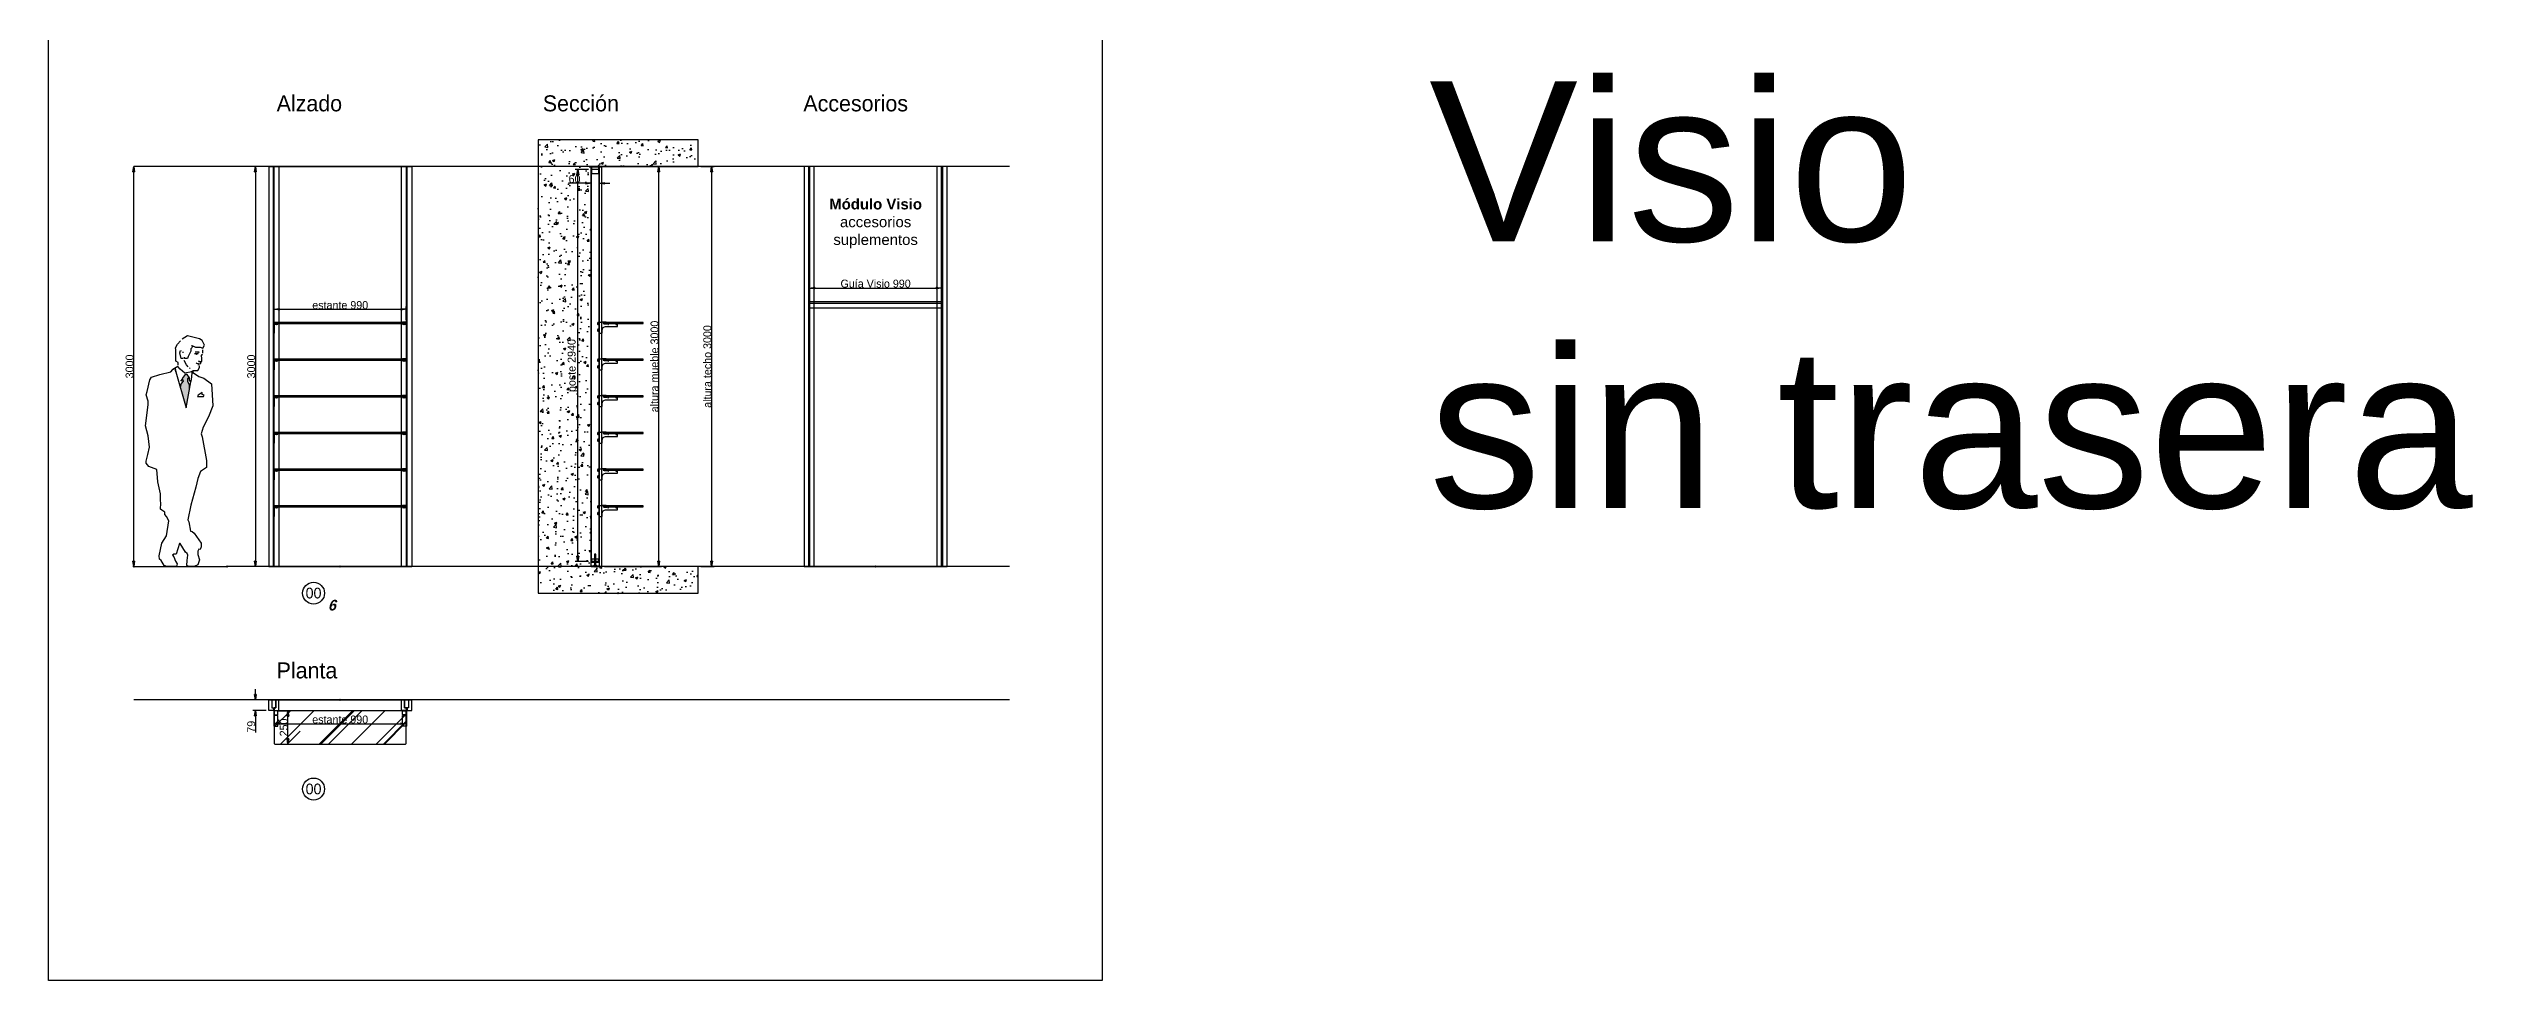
# Paper-space layout 'Jordi B.' of a CAD drawing. Header units: millimetres. Extents: x 23627 to 226976, y -18096 to 223844.
# Drawn here: x 131998 to 150176, y 181239 to 188229 of the extents above; entities that cross this region are included whole.
import ezdxf

# ---------------------------------------------------------------- set-up
doc = ezdxf.new("R2010")
doc.units = ezdxf.units.MM
doc.header["$PDMODE"] = 35
doc.header["$PDSIZE"] = 5
doc.layers.add('1001 concep color Blau Fosc', color=7, linetype='Continuous', true_color=0x003e84)
for name, color, linetype in [('Cotas bloques dinámicos PM espacio', 140, 'Continuous'), ('Linea Capa Color 0000 JB', 7, 'Continuous'), ('Linea Capa Color 0008 Gris JB', 8, 'Continuous'), ('Linea Capa Color 0012 Vermell JB', 12, 'Continuous'), ('Linea Capa Color 0140 Blau Vidre JB', 140, 'Continuous'), ('Linea Capa Color 0202 Lila Parets JB', 202, 'Continuous'), ('Linea Capa Color 0252 Gris Parets JB', 252, 'Continuous'), ('Linea Capa Color 0253 Gris Clar JB', 253, 'Continuous'), ('Linea Capa Color 0255 Blanc JB', 255, 'Continuous')]:
    doc.layers.add(name, color=color, linetype=linetype)
doc.styles.add('Helvetica Bold', font='HelveticaNeueLTCom-Md.ttf')
doc.styles.add('Helvetica Light', font='HelveticaNeueLTCom-Th.ttf')
doc.styles.add('Jordi Ava', font='Avant Garde MEdium BT.ttf')
doc.styles.add('Jordi One Stroke', font='One Stronke Script LET Plain.ttf')
doc.styles.add('Stylus BT JB', font='stylu.ttf', dxfattribs={"oblique": 15})
doc.dimstyles.new('Jordi Ava 2015', dxfattribs={"dimtxt": 60, "dimasz": 40, "dimexe": 20, "dimexo": 20, "dimgap": 0.09, "dimtad": 1, "dimdec": 0, "dimzin": 0, "dimdsep": 46, "dimtxsty": 'Jordi Ava', "dimblk": 'CLOSED', "dimcen": 1.5, "dimclrd": 7, "dimclre": 7, "dimclrt": 256, "dimadec": 0, "dimazin": 0, "dimtfac": 0.05, "dimtdec": 0, "dimtofl": 0, "dimtmove": 0, "dimatfit": 3, "dimldrblk": 'CLOSED', "dimfxl": 90, "dimtolj": 1, "dimtzin": 0, "dimlwd": -1, "dimlwe": -1, "dimarcsym": 0})
doc.dimstyles.new('Jordi Ava Parets 2015', dxfattribs={"dimtxt": 60, "dimasz": 40, "dimexe": 20, "dimexo": 20, "dimgap": 0.09, "dimtad": 1, "dimdec": 0, "dimzin": 0, "dimdsep": 46, "dimtxsty": 'Jordi Ava', "dimblk": 'CLOSED', "dimcen": 1.5, "dimclrd": 7, "dimclre": 7, "dimclrt": 256, "dimadec": 0, "dimazin": 0, "dimtfac": 0.05, "dimtdec": 0, "dimtofl": 0, "dimtmove": 0, "dimatfit": 3, "dimldrblk": 'CLOSED', "dimfxl": 90, "dimtolj": 1, "dimtzin": 0, "dimlwd": -1, "dimlwe": -1, "dimarcsym": 0})

# ---------------------------------------------------------------- blocks, each defined once
blk = doc.blocks.new('_Closed')
at = {"color": 0, "linetype": 'ByBlock', "lineweight": -2}
for p, q in [((-1, 0.17), (0, 0)), ((-1, 0.17), (-1, -0.17)), ((0, 0), (-1, -0.17)), ((0, 0), (-1, 0))]:
    blk.add_line(p, q, dxfattribs=at)
blk = doc.blocks.new('*D2960')
at = {"layer": 'Cotas bloques dinámicos PM espacio', "color": 7, "ltscale": 10, "transparency": 16777216}
for p, q in [((-20, 3000), (-120, 3000)), ((-100, 2960), (-100, 40)), ((-20, 0), (-120, 0))]:
    blk.add_line(p, q, dxfattribs=at)
at = {"layer": 'Defpoints', "color": 0, "ltscale": 10, "transparency": 16777216}
for p in [(0, 3000), (0, 0), (-100, 0)]:
    blk.add_point(p, dxfattribs=at)
at = {"layer": 'Cotas bloques dinámicos PM espacio', "color": 7, "ltscale": 10, "transparency": 16777216, "xscale": 40, "yscale": 40, "zscale": 40}
for p, rotation in [((-100, 3000), 90), ((-100, 0), 270)]:
    blk.add_blockref('_Closed', p, dxfattribs=dict(at, rotation=rotation))
at = {"layer": 'Cotas bloques dinámicos PM espacio', "ltscale": 10, "transparency": 16777216, "insert": (-131, 1500), "char_height": 60, "attachment_point": 5, "rotation": 90, "style": 'Jordi Ava'}
blk.add_mtext('\\A1;3000', dxfattribs=at)
blk = doc.blocks.new('*D2961')
at = {"layer": 'Cotas bloques dinámicos PM espacio', "color": 7, "ltscale": 10, "transparency": 16777216}
for p, q in [((41, 1849), (41, 1949)), ((81, 1929), (991, 1929)), ((1031, 1849), (1031, 1949))]:
    blk.add_line(p, q, dxfattribs=at)
at = {"layer": 'Defpoints', "color": 0, "ltscale": 10, "transparency": 16777216}
for p in [(41, 1829), (1031, 1929), (1031, 1829)]:
    blk.add_point(p, dxfattribs=at)
at = {"layer": 'Cotas bloques dinámicos PM espacio', "color": 7, "ltscale": 10, "transparency": 16777216, "xscale": 40, "yscale": 40, "zscale": 40, "rotation": 180}
blk.add_blockref('_Closed', (41, 1929), dxfattribs=at)
at = {"layer": 'Cotas bloques dinámicos PM espacio', "color": 7, "ltscale": 10, "transparency": 16777216, "xscale": 40, "yscale": 40, "zscale": 40}
blk.add_blockref('_Closed', (1031, 1929), dxfattribs=at)
at = {"layer": 'Cotas bloques dinámicos PM espacio', "ltscale": 10, "transparency": 16777216, "insert": (536, 1960), "char_height": 60, "attachment_point": 5, "style": 'Jordi Ava'}
blk.add_mtext('\\A1;{\\C140;estante 990}', dxfattribs=at)
blk = doc.blocks.new('*D3016')
at = {"layer": 'Cotas bloques dinámicos PM espacio', "color": 7, "ltscale": 10, "transparency": 16777216}
for p, q in [((-20, 2977), (-120, 2977)), ((-100, 77), (-100, 2937)), ((-20, 37), (-120, 37))]:
    blk.add_line(p, q, dxfattribs=at)
at = {"layer": 'Defpoints', "color": 0, "ltscale": 10, "transparency": 16777216}
for p in [(-100, 2977), (0, 2977), (0, 37)]:
    blk.add_point(p, dxfattribs=at)
at = {"layer": 'Cotas bloques dinámicos PM espacio', "color": 7, "ltscale": 10, "transparency": 16777216, "xscale": 40, "yscale": 40, "zscale": 40}
for p, rotation in [((-100, 2977), 90), ((-100, 37), 270)]:
    blk.add_blockref('_Closed', p, dxfattribs=dict(at, rotation=rotation))
at = {"layer": 'Cotas bloques dinámicos PM espacio', "ltscale": 10, "transparency": 16777216, "insert": (-138, 1507), "char_height": 60, "attachment_point": 5, "rotation": 90, "style": 'Jordi Ava'}
blk.add_mtext('\\A1;poste 2940', dxfattribs=at)
blk = doc.blocks.new('*D3017')
at = {"layer": 'Cotas bloques dinámicos PM espacio', "color": 7, "ltscale": 10, "transparency": 16777216}
for p, q in [((0, 2957), (0, 2854)), ((60, 2957), (60, 2854)), ((-40, 2874), (-170, 2874)), ((100, 2874), (140, 2874))]:
    blk.add_line(p, q, dxfattribs=at)
at = {"layer": 'Defpoints', "color": 0, "ltscale": 10, "transparency": 16777216}
for p in [(0, 2977), (60, 2977), (0, 2874)]:
    blk.add_point(p, dxfattribs=at)
at = {"layer": 'Cotas bloques dinámicos PM espacio', "color": 7, "ltscale": 10, "transparency": 16777216, "xscale": 40, "yscale": 40, "zscale": 40}
blk.add_blockref('_Closed', (0, 2874), dxfattribs=at)
at = {"layer": 'Cotas bloques dinámicos PM espacio', "color": 7, "ltscale": 10, "transparency": 16777216, "xscale": 40, "yscale": 40, "zscale": 40, "rotation": 180}
blk.add_blockref('_Closed', (60, 2874), dxfattribs=at)
at = {"layer": 'Cotas bloques dinámicos PM espacio', "ltscale": 10, "transparency": 16777216, "insert": (-125, 2906), "char_height": 60, "attachment_point": 5, "style": 'Jordi Ava'}
blk.add_mtext('\\A1;60', dxfattribs=at)
blk = doc.blocks.new('*D3018')
at = {"layer": 'Cotas bloques dinámicos PM espacio', "color": 7, "ltscale": 10, "transparency": 16777216}
for p, q in [((99, 3000), (526, 3000)), ((506, 40), (506, 2960)), ((99, 0), (526, 0))]:
    blk.add_line(p, q, dxfattribs=at)
at = {"layer": 'Defpoints', "color": 0, "ltscale": 10, "transparency": 16777216}
for p in [(79, 3000), (506, 3000), (79, 0)]:
    blk.add_point(p, dxfattribs=at)
at = {"layer": 'Cotas bloques dinámicos PM espacio', "color": 7, "ltscale": 10, "transparency": 16777216, "xscale": 40, "yscale": 40, "zscale": 40}
for p, rotation in [((506, 3000), 90), ((506, 0), 270)]:
    blk.add_blockref('_Closed', p, dxfattribs=dict(at, rotation=rotation))
at = {"layer": 'Cotas bloques dinámicos PM espacio', "ltscale": 10, "transparency": 16777216, "insert": (475, 1500), "char_height": 60, "attachment_point": 5, "rotation": 90, "style": 'Jordi Ava'}
blk.add_mtext('\\A1;altura mueble 3000', dxfattribs=at)
blk = doc.blocks.new('PM202307281056')
at = {"layer": 'Linea Capa Color 0140 Blau Vidre JB', "ltscale": 10}
blk.add_lwpolyline([(5, 3), (-5, 3), (-5, 0), (-2, 0), (-2, -3, 1.39975), (2, -3), (2, 0), (5, 0)], format="xyb", close=True, dxfattribs=at)
blk.add_arc((0, 6), 5.5, 207.0463, 332.9537, dxfattribs=at)
blk = doc.blocks.new('PM202308021642')
at = {"layer": 'Linea Capa Color 0000 JB', "ltscale": 50}
blk.add_lwpolyline([(137, -4), (137, -2), (57, -2), (57, -4), (39, -4, -0.414214), (37, -2), (37, 7), (37, 8), (52, 8), (52, 10), (22, 10), (22, 8), (22, 7), (-10, 7, 0.414214), (-12, 5), (-12, -5, 0.414214), (-10, -7), (-4, -7, 0.408724), (-2, -5), (-1, 0), (0, 0), (0, -41, -0.414214), (-2, -43), (-10, -43, 0.414214), (-12, -45), (-12, -55, 0.414214), (-10, -57), (-4, -57, 0.408724), (-2, -55), (-1, -50), (0, -50), (0, -71, 0.414214), (2, -73), (20, -73, 0.414214), (22, -71), (22, -52, -0.414214), (52, -22), (135, -22, 0.414214), (137, -20)], format="xyb", close=True, dxfattribs=at)
at = {"layer": 'Linea Capa Color 0140 Blau Vidre JB', "ltscale": 10}
blk.add_lwpolyline([(30, 0), (328, 0), (329, 1), (329, 7), (328, 8), (30, 8), (29, 7), (29, 1)], close=True, dxfattribs=at)
at = {"layer": 'Linea Capa Color 0000 JB', "ltscale": 50}
for p in [(67, -2), (127, -2)]:
    blk.add_blockref('PM202307281056', p, dxfattribs=at)
blk = doc.blocks.new('*D3019')
at = {"layer": 'Cotas bloques dinámicos PM espacio', "color": 7, "ltscale": 10, "transparency": 16777216}
for p, q in [((823, 3000), (923, 3000)), ((903, 2960), (903, 40)), ((823, 0), (923, 0))]:
    blk.add_line(p, q, dxfattribs=at)
at = {"layer": 'Defpoints', "color": 0, "ltscale": 10, "transparency": 16777216}
for p in [(803, 3000), (803, 0), (903, 0)]:
    blk.add_point(p, dxfattribs=at)
at = {"layer": 'Cotas bloques dinámicos PM espacio', "color": 7, "ltscale": 10, "transparency": 16777216, "xscale": 40, "yscale": 40, "zscale": 40}
for p, rotation in [((903, 3000), 90), ((903, 0), 270)]:
    blk.add_blockref('_Closed', p, dxfattribs=dict(at, rotation=rotation))
at = {"layer": 'Cotas bloques dinámicos PM espacio', "ltscale": 10, "transparency": 16777216, "insert": (871, 1500), "char_height": 60, "attachment_point": 5, "rotation": 90, "style": 'Jordi Ava'}
blk.add_mtext('\\A1;altura techo 3000', dxfattribs=at)
blk = doc.blocks.new('PM202308091148')
at = {"layer": 'Linea Capa Color 0202 Lila Parets JB', "ltscale": 50}
blk.add_line((0, 0), (1072, 0), dxfattribs=at)
at = {"layer": 'Linea Capa Color 0253 Gris Clar JB', "ltscale": 50}
for points in [[(0, 0), (35, 0), (35, 3000), (0, 3000)], [(41, 0), (76, 0), (76, 3000), (41, 3000)], [(996, 0), (1031, 0), (1031, 3000), (996, 3000)], [(1037, 0), (1072, 0), (1072, 3000), (1037, 3000)]]:
    blk.add_lwpolyline(points, close=True, dxfattribs=at)
at = {"layer": '1001 concep color Blau Fosc', "insert": (536, 2572.5), "char_height": 80, "width": 990, "attachment_point": 5, "style": 'Helvetica Light'}
blk.add_mtext('{\\fHelveticaNeueLT Com 35 Th|b1|i0|c0|p34;Módulo Visio}\\Paccesorios suplementos', dxfattribs=at)
blk = doc.blocks.new('*D314')
at = {"layer": 'Cotas bloques dinámicos PM espacio', "color": 7, "ltscale": 50, "transparency": 16777216}
for p, q in [((0, 70), (0, 170)), ((40, 150), (950, 150)), ((990, 70), (990, 170))]:
    blk.add_line(p, q, dxfattribs=at)
at = {"layer": 'Defpoints', "color": 0, "ltscale": 50, "transparency": 16777216}
for p in [(0, 50), (990, 150), (990, 50)]:
    blk.add_point(p, dxfattribs=at)
at = {"layer": 'Cotas bloques dinámicos PM espacio', "color": 7, "ltscale": 50, "transparency": 16777216, "xscale": 40, "yscale": 40, "zscale": 40, "rotation": 180}
blk.add_blockref('_Closed', (0, 150), dxfattribs=at)
at = {"layer": 'Cotas bloques dinámicos PM espacio', "color": 7, "ltscale": 50, "transparency": 16777216, "xscale": 40, "yscale": 40, "zscale": 40}
blk.add_blockref('_Closed', (990, 150), dxfattribs=at)
at = {"layer": 'Cotas bloques dinámicos PM espacio', "ltscale": 50, "transparency": 16777216, "insert": (495, 183), "char_height": 60, "attachment_point": 5, "style": 'Jordi Ava'}
blk.add_mtext('\\A1;Guía Visio 990', dxfattribs=at)
blk = doc.blocks.new('*D1669')
at = {"layer": 'Defpoints', "color": 0, "ltscale": 10, "transparency": 16777216}
for p in [(82880, 104666), (82880, 104666), (82880, 101666)]:
    blk.add_point(p, dxfattribs=at)
at = {"layer": 'Linea Capa Color 0202 Lila Parets JB', "color": 7, "ltscale": 10, "transparency": 16777216}
blk.add_line((82880, 101706), (82880, 104626), dxfattribs=at)
at = {"layer": 'Linea Capa Color 0202 Lila Parets JB', "color": 7, "ltscale": 10, "transparency": 16777216, "xscale": 40, "yscale": 40, "zscale": 40}
for p, rotation in [((82880, 104666), 90), ((82880, 101666), 270)]:
    blk.add_blockref('_Closed', p, dxfattribs=dict(at, rotation=rotation))
at = {"layer": 'Linea Capa Color 0202 Lila Parets JB', "ltscale": 10, "transparency": 16777216, "insert": (82849, 103166), "char_height": 60, "attachment_point": 5, "rotation": 90, "style": 'Jordi Ava'}
blk.add_mtext('\\A1;3000', dxfattribs=at)
blk = doc.blocks.new('PM202307281029')
at = {"layer": 'Linea Capa Color 0008 Gris JB'}
h = blk.add_hatch(color=256, dxfattribs=at)
h.set_gradient(color1=(0, 127, 255), one_color=1, tint=1, name='INVCYLINDER')
h.paths.add_polyline_path([(349, 1345), (356, 1372), (371, 1391), (363, 1410), (386, 1439), (401, 1439), (414, 1421), (404, 1407), (404, 1391), (413, 1367), (418, 1361), (418, 1333), (394, 1190)])
at = {"layer": 'Linea Capa Color 0008 Gris JB', "linetype": 'Continuous'}
for p, q in [((310, 1485), (311, 1488)), ((316, 1459), (310, 1485)), ((356, 1372), (349, 1345)), ((371, 1391), (356, 1372)), ((386, 1439), (363, 1410)), ((363, 1410), (371, 1391)), ((401, 1439), (386, 1439)), ((418, 1415), (401, 1439)), ((418, 1398), (418, 1415)), ((427, 1385), (418, 1398))]:
    blk.add_line(p, q, dxfattribs=at)
for points in [[(333, 1510), (333, 1529), (317, 1540), (317, 1581), (317, 1627), (313, 1640), (329, 1667), (351, 1692)], [(446, 1653), (438, 1651), (436, 1657), (463, 1645), (497, 1645), (517, 1637), (531, 1659), (514, 1694), (493, 1708), (403, 1729), (363, 1705)], [(441, 1649), (436, 1641), (428, 1632), (428, 1616), (409, 1575), (403, 1560), (382, 1560), (382, 1570)], [(435, 1461), (384, 1451), (349, 1481), (330, 1499), (294, 1478)], [(370, 1559), (357, 1559), (346, 1603), (352, 1619), (357, 1618)], [(370, 1603), (370, 1610)], [(408, 1497), (395, 1512), (378, 1546)], [(424, 1486), (417, 1489)], [(439, 1451), (439, 1453), (436, 1464), (442, 1464)], [(439, 1456), (444, 1470), (481, 1470), (492, 1493), (494, 1506)], [(446, 1470), (444, 1456), (441, 1458)], [(455, 1597), (484, 1597), (485, 1607)], [(493, 1605), (488, 1607), (460, 1608)], [(479, 1596), (471, 1589), (462, 1597)], [(503, 1535), (499, 1518), (473, 1523), (467, 1527)], [(490, 1510), (481, 1512)], [(486, 1546), (487, 1538), (511, 1538), (511, 1561), (509, 1582)], [(512, 1591), (511, 1583), (506, 1588), (516, 1591)], [(519, 1600), (519, 1624)], [(365, 1407), (351, 1390)], [(414, 1421), (404, 1407), (404, 1391), (413, 1367), (420, 1358), (422, 1358)], [(418, 1333), (418, 1361)], [(427, 1385), (433, 1402)]]:
    blk.add_lwpolyline(points, dxfattribs=at)
at = {"layer": 'Linea Capa Color 0008 Gris JB'}
for points in [[(93, 775), (94, 789), (105, 840), (118, 894), (108, 981), (88, 1054), (108, 1212), (108, 1239), (94, 1287), (102, 1312), (120, 1401), (134, 1421), (196, 1440), (278, 1461), (294, 1478), (311, 1488), (310, 1485), (316, 1459), (394, 1190), (427, 1385), (433, 1402), (439, 1451), (449, 1453), (489, 1426), (525, 1413), (584, 1371), (592, 1204), (560, 1123), (520, 1044), (506, 995), (514, 973), (545, 794), (545, 742), (500, 713), (481, 661), (465, 596), (428, 460), (405, 351), (413, 335), (425, 265), (439, 262), (452, 251), (505, 175), (505, 148), (497, 127), (489, 129), (480, 116), (480, 89), (492, 50), (481, 12), (454, 0), (428, 0), (408, 0), (399, 7), (400, 45), (405, 86), (401, 97), (389, 107), (349, 173), (343, 172), (319, 93), (300, 93), (291, 84), (302, 73), (313, 40), (325, 20), (321, 0), (294, 0), (249, 0), (229, 7), (205, 45), (194, 54), (191, 80), (211, 176), (245, 229), (264, 343), (245, 376), (233, 390), (233, 408), (211, 422), (202, 431), (203, 476), (201, 495), (201, 544), (180, 634), (173, 728), (113, 751)], [(479, 1276), (495, 1276), (523, 1276), (528, 1285), (513, 1290), (513, 1306), (482, 1285)]]:
    blk.add_lwpolyline(points, close=True, dxfattribs=at)
at = {"layer": 'Linea Capa Color 0202 Lila Parets JB', "ltscale": 10}
blk.add_line((0, 0), (700, 0), dxfattribs=at)
for p in [(0, 0), (700, 0)]:
    blk.add_point(p, dxfattribs=at)
blk = doc.blocks.new('*D3751')
at = {"layer": 'Cotas bloques dinámicos PM espacio', "color": 7, "ltscale": 10, "transparency": 16777216}
for p, q in [((18, -39), (18, -139)), ((58, -119), (968, -119)), ((1008, -39), (1008, -139))]:
    blk.add_line(p, q, dxfattribs=at)
at = {"layer": 'Defpoints', "color": 0, "ltscale": 10, "transparency": 16777216}
for p in [(18, -19), (1008, -19), (1008, -119)]:
    blk.add_point(p, dxfattribs=at)
at = {"layer": 'Cotas bloques dinámicos PM espacio', "color": 7, "ltscale": 10, "transparency": 16777216, "xscale": 40, "yscale": 40, "zscale": 40, "rotation": 180}
blk.add_blockref('_Closed', (18, -119), dxfattribs=at)
at = {"layer": 'Cotas bloques dinámicos PM espacio', "color": 7, "ltscale": 10, "transparency": 16777216, "xscale": 40, "yscale": 40, "zscale": 40}
blk.add_blockref('_Closed', (1008, -119), dxfattribs=at)
at = {"layer": 'Cotas bloques dinámicos PM espacio', "ltscale": 10, "transparency": 16777216, "insert": (513, -88), "char_height": 60, "attachment_point": 5, "style": 'Jordi Ava'}
blk.add_mtext('\\A1;{\\C140;estante 990}', dxfattribs=at)
blk = doc.blocks.new('*D3753')
at = {"layer": 'Cotas bloques dinámicos PM espacio', "color": 7, "ltscale": 10, "transparency": 16777216}
for p, q in [((43, -22), (141, -22)), ((121, -232), (121, -62)), ((43, -272), (141, -272))]:
    blk.add_line(p, q, dxfattribs=at)
at = {"layer": 'Defpoints', "color": 0, "ltscale": 10, "transparency": 16777216}
for p in [(23, -22), (121, -22), (23, -272)]:
    blk.add_point(p, dxfattribs=at)
at = {"layer": 'Cotas bloques dinámicos PM espacio', "color": 7, "ltscale": 10, "transparency": 16777216, "xscale": 40, "yscale": 40, "zscale": 40}
for p, rotation in [((121, -22), 90), ((121, -272), 270)]:
    blk.add_blockref('_Closed', p, dxfattribs=dict(at, rotation=rotation))
at = {"layer": 'Cotas bloques dinámicos PM espacio', "ltscale": 10, "transparency": 16777216, "insert": (90, -147), "char_height": 60, "attachment_point": 5, "rotation": 90, "style": 'Jordi Ava'}
blk.add_mtext('\\A1;{\\C140;250}', dxfattribs=at)
blk = doc.blocks.new('*D3752')
at = {"layer": 'Cotas bloques dinámicos PM espacio', "color": 7, "ltscale": 10, "transparency": 16777216}
for p, q in [((-43, 60), (-143, 60)), ((-123, 100), (-123, 140)), ((-43, -19), (-143, -19)), ((-123, -59), (-123, -184))]:
    blk.add_line(p, q, dxfattribs=at)
at = {"layer": 'Defpoints', "color": 0, "ltscale": 10, "transparency": 16777216}
for p in [(-23, 60), (-123, -19), (-23, -19)]:
    blk.add_point(p, dxfattribs=at)
at = {"layer": 'Cotas bloques dinámicos PM espacio', "color": 7, "ltscale": 10, "transparency": 16777216, "xscale": 40, "yscale": 40, "zscale": 40}
for p, rotation in [((-123, 60), 270), ((-123, -19), 90)]:
    blk.add_blockref('_Closed', p, dxfattribs=dict(at, rotation=rotation))
at = {"layer": 'Cotas bloques dinámicos PM espacio', "ltscale": 10, "transparency": 16777216, "insert": (-154, -142), "char_height": 60, "attachment_point": 5, "rotation": 90, "style": 'Jordi Ava'}
blk.add_mtext('\\A1;79', dxfattribs=at)
blk = doc.blocks.new('*U2959')
at = {"layer": 'Linea Capa Color 0140 Blau Vidre JB', "ltscale": 10}
h = blk.add_hatch(color=256, dxfattribs=at)
h.dxf.hatch_style = 1
h.set_gradient(color1=(0, 191, 255), one_color=1, tint=1, name='SPHERICAL')
h.paths.add_polyline_path([(42, 1822), (1030, 1822), (1031, 1823), (1031, 1829), (1030, 1830), (42, 1830), (41, 1829), (41, 1823)])
h = blk.add_hatch(color=256, dxfattribs=at)
h.dxf.hatch_style = 1
h.set_gradient(color1=(0, 191, 255), one_color=1, tint=1, name='SPHERICAL')
h.paths.add_polyline_path([(42, 1547), (1030, 1547), (1031, 1548), (1031, 1554), (1030, 1555), (42, 1555), (41, 1554), (41, 1548)])
h = blk.add_hatch(color=256, dxfattribs=at)
h.dxf.hatch_style = 1
h.set_gradient(color1=(0, 191, 255), one_color=1, tint=1, name='SPHERICAL')
h.paths.add_polyline_path([(42, 1272), (1030, 1272), (1031, 1273), (1031, 1279), (1030, 1280), (42, 1280), (41, 1279), (41, 1273)])
h = blk.add_hatch(color=256, dxfattribs=at)
h.dxf.hatch_style = 1
h.set_gradient(color1=(0, 191, 255), one_color=1, tint=1, name='SPHERICAL')
h.paths.add_polyline_path([(42, 997), (1030, 997), (1031, 998), (1031, 1004), (1030, 1005), (42, 1005), (41, 1004), (41, 998)])
h = blk.add_hatch(color=256, dxfattribs=at)
h.dxf.hatch_style = 1
h.set_gradient(color1=(0, 191, 255), one_color=1, tint=1, name='SPHERICAL')
h.paths.add_polyline_path([(42, 722), (1030, 722), (1031, 723), (1031, 729), (1030, 730), (42, 730), (41, 729), (41, 723)])
h = blk.add_hatch(color=256, dxfattribs=at)
h.dxf.hatch_style = 1
h.set_gradient(color1=(0, 191, 255), one_color=1, tint=1, name='SPHERICAL')
h.paths.add_polyline_path([(42, 447), (1030, 447), (1031, 448), (1031, 454), (1030, 455), (42, 455), (41, 454), (41, 448)])
at = {"layer": 'Cotas bloques dinámicos PM espacio', "ltscale": 10}
blk.add_circle((336, -200), 82.4, dxfattribs=at)
at = {"layer": 'Linea Capa Color 0000 JB', "ltscale": 50}
for p, q in [((40.5, 1818), (68, 1818)), ((1031.5, 1818), (1004, 1818)), ((40.5, 1543), (68, 1543)), ((1031.5, 1543), (1004, 1543)), ((40.5, 1268), (68, 1268)), ((1031.5, 1268), (1004, 1268)), ((40.5, 993), (68, 993)), ((1031.5, 993), (1004, 993)), ((40.5, 718), (68, 718)), ((1031.5, 718), (1004, 718)), ((40.5, 443), (68, 443)), ((1031.5, 443), (1004, 443))]:
    blk.add_line(p, q, dxfattribs=at)
at = {"layer": 'Linea Capa Color 0000 JB', "ltscale": 10}
for points in [[(0, 0), (35, 0), (35, 3000), (0, 3000)], [(76, 0), (41, 0), (41, 3000), (76, 3000)], [(1031, 0), (996, 0), (996, 3000), (1031, 3000)], [(1072, 0), (1037, 0), (1037, 3000), (1072, 3000)]]:
    blk.add_lwpolyline(points, close=True, dxfattribs=at)
at = {"layer": 'Linea Capa Color 0000 JB', "ltscale": 50}
for points in [[(40, 1832), (68, 1832), (68, 1830), (40.5, 1830, 0.4142136), (40, 1829.5), (40, 1820, 0.4142136), (38, 1818), (38, 1830, -0.4142136)], [(38, 1818, -0.4142136), (40, 1820), (68, 1820), (68, 1818), (40.5, 1818, 0.4142136), (40, 1817.5), (40, 1749), (38, 1749)], [(1032, 1832), (1004, 1832), (1004, 1830), (1031.5, 1830, -0.4142136), (1032, 1829.5), (1032, 1820, -0.4142136), (1034, 1818), (1034, 1830, 0.4142136)], [(1034, 1818, 0.4142136), (1032, 1820), (1004, 1820), (1004, 1818), (1031.5, 1818, -0.4142136), (1032, 1817.5), (1032, 1749), (1034, 1749)], [(40, 1557), (68, 1557), (68, 1555), (40.5, 1555, 0.4142136), (40, 1554.5), (40, 1545, 0.4142136), (38, 1543), (38, 1555, -0.4142136)], [(38, 1543, -0.4142136), (40, 1545), (68, 1545), (68, 1543), (40.5, 1543, 0.4142136), (40, 1542.5), (40, 1474), (38, 1474)], [(1032, 1557), (1004, 1557), (1004, 1555), (1031.5, 1555, -0.4142136), (1032, 1554.5), (1032, 1545, -0.4142136), (1034, 1543), (1034, 1555, 0.4142136)], [(1034, 1543, 0.4142136), (1032, 1545), (1004, 1545), (1004, 1543), (1031.5, 1543, -0.4142136), (1032, 1542.5), (1032, 1474), (1034, 1474)], [(40, 1282), (68, 1282), (68, 1280), (40.5, 1280, 0.4142136), (40, 1279.5), (40, 1270, 0.4142136), (38, 1268), (38, 1280, -0.4142136)], [(1032, 1282), (1004, 1282), (1004, 1280), (1031.5, 1280, -0.4142136), (1032, 1279.5), (1032, 1270, -0.4142136), (1034, 1268), (1034, 1280, 0.4142136)], [(38, 1268, -0.4142136), (40, 1270), (68, 1270), (68, 1268), (40.5, 1268, 0.4142136), (40, 1267.5), (40, 1199), (38, 1199)], [(1034, 1268, 0.4142136), (1032, 1270), (1004, 1270), (1004, 1268), (1031.5, 1268, -0.4142136), (1032, 1267.5), (1032, 1199), (1034, 1199)], [(40, 1007), (68, 1007), (68, 1005), (40.5, 1005, 0.4142136), (40, 1004.5), (40, 995, 0.4142136), (38, 993), (38, 1005, -0.4142136)], [(38, 993, -0.4142136), (40, 995), (68, 995), (68, 993), (40.5, 993, 0.4142136), (40, 992.5), (40, 924), (38, 924)], [(1032, 1007), (1004, 1007), (1004, 1005), (1031.5, 1005, -0.4142136), (1032, 1004.5), (1032, 995, -0.4142136), (1034, 993), (1034, 1005, 0.4142136)], [(1034, 993, 0.4142136), (1032, 995), (1004, 995), (1004, 993), (1031.5, 993, -0.4142136), (1032, 992.5), (1032, 924), (1034, 924)], [(40, 732), (68, 732), (68, 730), (40.5, 730, 0.4142136), (40, 729.5), (40, 720, 0.4142136), (38, 718), (38, 730, -0.4142136)], [(1032, 732), (1004, 732), (1004, 730), (1031.5, 730, -0.4142136), (1032, 729.5), (1032, 720, -0.4142136), (1034, 718), (1034, 730, 0.4142136)], [(38, 718, -0.4142136), (40, 720), (68, 720), (68, 718), (40.5, 718, 0.4142136), (40, 717.5), (40, 649), (38, 649)], [(1034, 718, 0.4142136), (1032, 720), (1004, 720), (1004, 718), (1031.5, 718, -0.4142136), (1032, 717.5), (1032, 649), (1034, 649)], [(40, 457), (68, 457), (68, 455), (40.5, 455, 0.4142136), (40, 454.5), (40, 445, 0.4142136), (38, 443), (38, 455, -0.4142136)], [(38, 443, -0.4142136), (40, 445), (68, 445), (68, 443), (40.5, 443, 0.4142136), (40, 442.5), (40, 374), (38, 374)], [(1032, 457), (1004, 457), (1004, 455), (1031.5, 455, -0.4142136), (1032, 454.5), (1032, 445, -0.4142136), (1034, 443), (1034, 455, 0.4142136)], [(1034, 443, 0.4142136), (1032, 445), (1004, 445), (1004, 443), (1031.5, 443, -0.4142136), (1032, 442.5), (1032, 374), (1034, 374)]]:
    blk.add_lwpolyline(points, format="xyb", close=True, dxfattribs=at)
at = {"layer": 'Linea Capa Color 0140 Blau Vidre JB', "ltscale": 10}
for points in [[(42, 1822), (1030, 1822), (1031, 1823), (1031, 1829), (1030, 1830), (42, 1830), (41, 1829), (41, 1823)], [(49.5, 1823), (64.5, 1823), (59.8, 1820), (59, 1820), (59, 1816), (57.5, 1812), (56.5, 1812), (55, 1816), (55, 1820), (54.3, 1820)], [(1022.5, 1823), (1007.5, 1823), (1012.2, 1820), (1013, 1820), (1013, 1816), (1014.5, 1812), (1015.5, 1812), (1017, 1816), (1017, 1820), (1017.8, 1820)], [(42, 1547), (1030, 1547), (1031, 1548), (1031, 1554), (1030, 1555), (42, 1555), (41, 1554), (41, 1548)], [(49.5, 1548), (64.5, 1548), (59.8, 1545), (59, 1545), (59, 1541), (57.5, 1537), (56.5, 1537), (55, 1541), (55, 1545), (54.3, 1545)], [(1022.5, 1548), (1007.5, 1548), (1012.2, 1545), (1013, 1545), (1013, 1541), (1014.5, 1537), (1015.5, 1537), (1017, 1541), (1017, 1545), (1017.8, 1545)], [(42, 1272), (1030, 1272), (1031, 1273), (1031, 1279), (1030, 1280), (42, 1280), (41, 1279), (41, 1273)], [(49.5, 1273), (64.5, 1273), (59.8, 1270), (59, 1270), (59, 1266), (57.5, 1262), (56.5, 1262), (55, 1266), (55, 1270), (54.3, 1270)], [(1022.5, 1273), (1007.5, 1273), (1012.2, 1270), (1013, 1270), (1013, 1266), (1014.5, 1262), (1015.5, 1262), (1017, 1266), (1017, 1270), (1017.8, 1270)], [(42, 997), (1030, 997), (1031, 998), (1031, 1004), (1030, 1005), (42, 1005), (41, 1004), (41, 998)], [(49.5, 998), (64.5, 998), (59.8, 995), (59, 995), (59, 991), (57.5, 987), (56.5, 987), (55, 991), (55, 995), (54.3, 995)], [(1022.5, 998), (1007.5, 998), (1012.2, 995), (1013, 995), (1013, 991), (1014.5, 987), (1015.5, 987), (1017, 991), (1017, 995), (1017.8, 995)], [(42, 722), (1030, 722), (1031, 723), (1031, 729), (1030, 730), (42, 730), (41, 729), (41, 723)], [(49.5, 723), (64.5, 723), (59.8, 720), (59, 720), (59, 716), (57.5, 712), (56.5, 712), (55, 716), (55, 720), (54.3, 720)], [(1022.5, 723), (1007.5, 723), (1012.2, 720), (1013, 720), (1013, 716), (1014.5, 712), (1015.5, 712), (1017, 716), (1017, 720), (1017.8, 720)], [(42, 447), (1030, 447), (1031, 448), (1031, 454), (1030, 455), (42, 455), (41, 454), (41, 448)], [(49.5, 448), (64.5, 448), (59.8, 445), (59, 445), (59, 441), (57.5, 437), (56.5, 437), (55, 441), (55, 445), (54.3, 445)], [(1022.5, 448), (1007.5, 448), (1012.2, 445), (1013, 445), (1013, 441), (1014.5, 437), (1015.5, 437), (1017, 441), (1017, 445), (1017.8, 445)]]:
    blk.add_lwpolyline(points, close=True, dxfattribs=at)
at = {"layer": 'Linea Capa Color 0202 Lila Parets JB', "ltscale": 10}
for p, q in [((0, 3000), (1072, 3000)), ((0, 0), (1072, 0))]:
    blk.add_line(p, q, dxfattribs=at)
at = {"layer": 'Cotas bloques dinámicos PM espacio', "ltscale": 10, "insert": (444.1, -250), "char_height": 80, "width": 102.993, "attachment_point": 1, "style": 'Stylus BT JB'}
blk.add_mtext('{\\fStylus BT|b1|i0|c0|p34;\\C140;6}', dxfattribs=at)
at = {"layer": 'Cotas bloques dinámicos PM espacio', "ltscale": 10}
dim = blk.add_linear_dim(base=(-100, 0), p1=(0, 3000), p2=(0, 0), angle=90, dimstyle='Jordi Ava 2015', dxfattribs=at)
dim.commit()
dim.dimension.update_dxf_attribs({"geometry": '*D2960', "text_midpoint": (-131.3, 1500)})
dim = blk.add_linear_dim(base=(1031, 1929), p1=(41, 1829), p2=(1031, 1829), text='{\\C140;estante <>}', dimstyle='Jordi Ava 2015', dxfattribs=at)
dim.commit()
dim.dimension.update_dxf_attribs({"geometry": '*D2961', "text_midpoint": (536, 1960.3)})
blk = doc.blocks.new('PM202308091158')
at = {"layer": 'Linea Capa Color 0000 JB'}
blk.add_blockref('*U2959', (0, 0), dxfattribs=at)
blk = doc.blocks.new('*U3015')
at = {"layer": 'Linea Capa Color 0252 Gris Parets JB', "ltscale": 10}
h = blk.add_hatch(dxfattribs=at)
h.set_pattern_fill('AR-CONC', color=256, style=0)
h.set_pattern_definition([(50, (-129811.65, -106504.04), (182.18467, -15.93909), [19.05, -209.55]), (355, (-129811.65, -106504.04), (-35.24342, 191.05685), [15.24, -167.64058]), (100.45144, (-129796.47, -106505.37), (146.94125, 175.11775), [16.19, -178.09024]), (46.1842, (-129811.65, -106453.24), (271.07904, -42.04233), [28.575, -314.325]), (96.63556, (-129789.06, -106456.74), (237.40413, 247.42612), [24.28502, -267.1356]), (351.18415, (-129811.65, -106453.24), (237.40413, 247.42612), [22.85997, -251.45973]), (21, (-129786.25, -106465.94), (151.61439, -102.2652), [19.05, -209.55]), (326, (-129786.25, -106465.94), (61.80203, 184.18797), [15.24, -167.64]), (71.45144, (-129773.62, -106474.46), (213.41642, 81.92277), [16.19, -178.08994]), (37.5, (-129811.654, -106504.04), (3.088603, 84.55504), [0, -165.608, 0, -170.18, 0, -168.275]), (7.5, (-129811.65, -106504.04), (66.819663, 100.180575), [0, -97.028, 0, -161.798, 0, -64.135]), (327.5, (-129868.296, -106504.04), (135.590595, -5.728744), [0, -63.5, 0, -198.12, 0, -262.89]), (317.5, (-129893.7, -106504.04), (148.12918, 25.42649), [0, -82.55, 0, -131.572, 0, -186.69])])
h.paths.add_polyline_path([(802.7, 3200), (-397.3, 3200), (-397.3, -200), (802.7, -200), (802.7, 0), (0, 0), (0, 3000), (802.7, 3000)])
at = {"ltscale": 50}
for points in [[(-15, 2998), (75, 2998), (75, 3000), (-15, 3000)], [(2.5, 2948), (57.5, 2948), (57.5, 2998), (2.5, 2998)]]:
    blk.add_lwpolyline(points, close=True, dxfattribs=at)
at = {"layer": 'Linea Capa Color 0000 JB', "ltscale": 10}
for points in [[(0, 37), (60, 37), (60, 2977), (0, 2977)], [(60, 0), (79, 0), (79, 3000), (60, 3000)]]:
    blk.add_lwpolyline(points, close=True, dxfattribs=at)
at = {"layer": 'Linea Capa Color 0000 JB', "ltscale": 50}
for points in [[(0, 33), (60, 33), (60, 37), (0, 37)], [(0, 0), (60, 0), (60, 2.5), (0, 2.5)], [(2, 37), (58, 37), (58, 54), (2, 54)], [(37, 9), (23, 9), (15, 2.5), (45, 2.5)], [(23, 9), (37, 9), (37, 13), (23, 13)], [(35, 13), (35, 93), (25, 93), (25, 13)]]:
    blk.add_lwpolyline(points, close=True, dxfattribs=at)
blk.add_point((30, 0), dxfattribs=at)
at = {"layer": 'Linea Capa Color 0202 Lila Parets JB', "ltscale": 10}
blk.add_lwpolyline([(802.7, 0), (0, 0), (0, 3000), (802.7, 3000)], dxfattribs=at)
at = {"layer": 'Linea Capa Color 0252 Gris Parets JB', "ltscale": 50}
for p, q in [((25, 91.5), (35, 93)), ((25, 89), (35, 90.5)), ((25, 86.5), (35, 88)), ((25, 84), (35, 85.5)), ((25, 81.5), (35, 83)), ((25, 79), (35, 80.5)), ((25, 76.5), (35, 78)), ((25, 74), (35, 75.5)), ((25, 71.5), (35, 73)), ((25, 69), (35, 70.5)), ((25, 66.5), (35, 68)), ((25, 64), (35, 65.5)), ((25, 61.5), (35, 63)), ((25, 59), (35, 60.5)), ((25, 56.5), (35, 58)), ((25, 54), (35, 55.5)), ((25, 51.5), (35, 53)), ((25, 49), (35, 50.5)), ((25, 46.5), (35, 48)), ((25, 44), (35, 45.5)), ((25, 41.5), (35, 43)), ((25, 39), (35, 40.5)), ((25, 36.5), (35, 38)), ((25, 34), (35, 35.5)), ((25, 31.5), (35, 33)), ((25, 29), (35, 30.5)), ((25, 26.5), (35, 28)), ((25, 24), (35, 25.5)), ((25, 21.5), (35, 23)), ((25, 19), (35, 20.5)), ((25, 16.5), (35, 18)), ((25, 14), (35, 15.5))]:
    blk.add_line(p, q, dxfattribs=at)
at = {"layer": 'Linea Capa Color 0255 Blanc JB', "ltscale": 10}
blk.add_lwpolyline([(802.7, 3200), (-397.3, 3200), (-397.3, -200), (802.7, -200), (802.7, 0), (0, 0), (0, 3000), (802.7, 3000)], close=True, dxfattribs=at)
at = {"layer": 'Linea Capa Color 0000 JB'}
for p in [(60, 1822), (60, 1547), (60, 1272), (60, 997), (60, 722), (60, 447)]:
    blk.add_blockref('PM202308021642', p, dxfattribs=at)
at = {"layer": 'Cotas bloques dinámicos PM espacio', "ltscale": 10}
for base, p1, p2, text, picture, middle in [((-100, 2977), (0, 37), (0, 2977), 'poste <>', '*D3016', (-138, 1507)), ((506.3, 3000), (79, 0), (79, 3000), 'altura mueble <>', '*D3018', (475, 1500)), ((902.7, 0), (802.7, 3000), (802.7, 0), 'altura techo <>', '*D3019', (871.4, 1500))]:
    dim = blk.add_linear_dim(base=base, p1=p1, p2=p2, angle=90, text=text, dimstyle='Jordi Ava 2015', dxfattribs=at)
    dim.commit()
    dim.dimension.update_dxf_attribs({"geometry": picture, "text_midpoint": middle})
dim = blk.add_linear_dim(base=(0, 2874.4), p1=(60, 2977), p2=(0, 2977), dimstyle='Jordi Ava 2015', dxfattribs=at)
dim.commit()
dim.dimension.update_dxf_attribs({"geometry": '*D3017', "text_midpoint": (-124.9, 2905.7)})
blk = doc.blocks.new('*U3033')
at = {"layer": 'Linea Capa Color 0000 JB'}
blk.add_blockref('*U3015', (0, 0), dxfattribs=at)
blk = doc.blocks.new('*U313')
at = {"layer": 'Linea Capa Color 0000 JB'}
for points in [[(-1, 58.5), (-4, 58.5), (-4, -21.5), (-1, -21.5)], [(-1, 50), (991, 50), (991, 0), (-1, 0)], [(-1, 38), (991, 38), (991, 34), (-1, 34)], [(991, 58.5), (994, 58.5), (994, -21.5), (991, -21.5)]]:
    blk.add_lwpolyline(points, close=True, dxfattribs=at)
at = {"layer": 'Linea Capa Color 0000 JB', "ltscale": 50}
for p in [(0, 0), (990, 50)]:
    blk.add_point(p, dxfattribs=at)
at = {"layer": 'Cotas bloques dinámicos PM espacio', "ltscale": 50}
dim = blk.add_linear_dim(base=(990, 150), p1=(0, 50), p2=(990, 50), text='Guía Visio <>', dimstyle='Jordi Ava 2015', dxfattribs=at)
dim.commit()
dim.dimension.update_dxf_attribs({"geometry": '*D314', "text_midpoint": (495, 183.5)})
blk = doc.blocks.new('*U1602')
at = {"layer": 'Linea Capa Color 0000 JB'}
blk.add_blockref('*U313', (-495, 1938), dxfattribs=at)
blk = doc.blocks.new('PM202309291349')
at = {"layer": 'Linea Capa Color 0012 Vermell JB', "ltscale": 50}
for p in [(2187.8, -4066.4), (6202.8, -4066.4), (4272.8, -4266.4), (2187.8, -5066.4)]:
    blk.add_point(p, dxfattribs=at)
at = {"layer": 'Linea Capa Color 0202 Lila Parets JB', "ltscale": 10}
for p, q in [((7207.8, -1066.4), (639.3, -1066.4)), ((7207.8, -4066.4), (1339.3, -4066.4)), ((7207.8, -5066.4), (639.3, -5066.4))]:
    blk.add_line(p, q, dxfattribs=at)
blk.add_lwpolyline([(0, 0), (7902.9, 0), (7902.9, -7171.6), (0, -7171.6)], close=True, dxfattribs=at)
at = {"ltscale": 10}
blk.add_blockref('PM202307281029', (639.3, -4066.4), dxfattribs=at)
at = {"layer": '1001 concep color Blau Fosc', "ltscale": 10, "char_height": 120, "width": 2264.786, "attachment_point": 1, "style": 'Jordi Ava'}
for s, insert in [('Alzado', (1711.2, -532.9)), ('Sección', (3707.1, -532.9)), ('Accesorios', (5660.9, -532.9)), ('Planta', (1711.2, -4785.9))]:
    blk.add_mtext(s, dxfattribs=dict(at, insert=insert))
at = {"layer": 'Linea Capa Color 0202 Lila Parets JB', "ltscale": 10}
dim = blk.add_linear_dim(base=(639.3, -1066.4), p1=(639.3, -4066.4), p2=(639.3, -1066.4), angle=90, dimstyle='Jordi Ava Parets 2015', dxfattribs=at)
dim.commit()
dim.dimension.update_dxf_attribs({"geometry": '*D1669', "text_midpoint": (608, -2566.4), "insert": (-82240.5, -105732)})
blk = doc.blocks.new('*U3750')
at = {"layer": 'Linea Capa Color 0140 Blau Vidre JB', "ltscale": 10}
h = blk.add_hatch(dxfattribs=at)
h.set_pattern_fill('AR-RROOF', color=256, scale=10, angle=45, style=0)
h.set_pattern_definition([(45, (0, 62), (215.526, 574.736), [3810, -508, 1270, -254]), (45, (149.07, 390.68), (-418.48, 59.27), [762, -83.82, 1524, -190.5]), (45, (-62.86, 304.47), (813.611, 1054.282), [2032, -355.6, 1016, -254])])
h.paths.add_polyline_path([(23, -272), (1003, -272), (1008, -267), (1008, -27), (1003, -22), (23, -22), (18, -27), (18, -267)])
at = {"layer": 'Cotas bloques dinámicos PM espacio', "ltscale": 10}
blk.add_circle((313, -609), 82.4, dxfattribs=at)
at = {"layer": 'Linea Capa Color 0000 JB', "ltscale": 10}
for points in [[(0, 0), (12, 0), (12, -19), (-23, -19), (-23, 60), (0, 60), (0, 60), (0, 60)], [(30, 0), (18, 0), (18, -19), (53, -19), (53, 60), (30, 60), (30, 60), (30, 60)], [(996, 0), (1008, 0), (1008, -19), (973, -19), (973, 60), (996, 60), (996, 60), (996, 60)], [(1026, 0), (1014, 0), (1014, -19), (1049, -19), (1049, 60), (1026, 60), (1026, 60), (1026, 60)]]:
    blk.add_lwpolyline(points, close=True, dxfattribs=at)
at = {"layer": 'Linea Capa Color 0000 JB', "ltscale": 50}
for points in [[(45, -59, 0.4142136), (43, -57), (17, -57), (17, -52), (43, -52, 0.4142136), (45, -50), (45, -24, 0.4142136), (43, -22), (17, -22), (17, 0), (30, 0), (30, 60), (0, 60), (0, 0), (15, 0), (15, -137), (43, -137, 0.4142136), (45, -135)], [(981, -59, -0.4142136), (983, -57), (1009, -57), (1009, -52), (983, -52, -0.4142136), (981, -50), (981, -24, -0.4142136), (983, -22), (1009, -22), (1009, 0), (996, 0), (996, 60), (1026, 60), (1026, 0), (1011, 0), (1011, -137), (983, -137, -0.4142136), (981, -135)]]:
    blk.add_lwpolyline(points, format="xyb", close=True, dxfattribs=at)
at = {"layer": 'Linea Capa Color 0140 Blau Vidre JB', "ltscale": 10}
blk.add_lwpolyline([(23, -272), (1003, -272), (1008, -267), (1008, -27), (1003, -22), (23, -22), (18, -27), (18, -267)], close=True, dxfattribs=at)
at = {"layer": 'Linea Capa Color 0202 Lila Parets JB', "ltscale": 10}
blk.add_line((-23, 60), (1049, 60), dxfattribs=at)
at = {"layer": 'Cotas bloques dinámicos PM espacio', "ltscale": 10}
dim = blk.add_linear_dim(base=(-123, -19), p1=(-23, 60), p2=(-23, -19), angle=90, dimstyle='Jordi Ava 2015', dxfattribs=at)
dim.commit()
dim.dimension.update_dxf_attribs({"geometry": '*D3752', "text_midpoint": (-153.7, -141.6)})
dim = blk.add_linear_dim(base=(1008, -119), p1=(18, -19), p2=(1008, -19), text='{\\C140;estante <>}', dimstyle='Jordi Ava 2015', dxfattribs=at)
dim.commit()
dim.dimension.update_dxf_attribs({"geometry": '*D3751', "text_midpoint": (513, -87.7)})
dim = blk.add_linear_dim(base=(120.9, -22), p1=(23, -272), p2=(23, -22), angle=90, text='{\\C140;<>}', dimstyle='Jordi Ava 2015', dxfattribs=at)
dim.commit()
dim.dimension.update_dxf_attribs({"geometry": '*D3753', "text_midpoint": (89.7, -147)})
blk = doc.blocks.new('*U3766')
at = {"layer": 'Linea Capa Color 0000 JB'}
blk.add_blockref('*U3750', (23, 19), dxfattribs=at)
blk = doc.blocks.new('*U4076')
blk.add_blockref('*U3766', (0, -79))

psp = doc.layouts.new('Jordi B.')

# ---------------------------------------------------------------- block references
for name, p in [('*U3033', (136068.4, 184343.9)), ('PM202308091158', (133650.1, 184343.9)), ('PM202308091148', (137665.1, 184343.9)), ('*U1602', (138201.1, 184343.9))]:
    psp.add_blockref(name, p)
at = {"layer": 'Linea Capa Color 0000 JB'}
for name, p in [('PM202309291349', (131998.3, 188410.3)), ('*U4076', (133650.1, 183343.9))]:
    psp.add_blockref(name, p, dxfattribs=at)

# ---------------------------------------------------------------- texts
at = {"layer": '1001 concep color Blau Fosc', "insert": (142351.1, 187983.7), "char_height": 1200, "width": 9748.953, "attachment_point": 1, "style": 'Helvetica Bold'}
psp.add_mtext('Visio\\Psin trasera', dxfattribs=at)
at = {"layer": 'Cotas bloques dinámicos PM espacio', "char_height": 80, "width": 400, "attachment_point": 5, "style": 'Jordi One Stroke'}
for insert in [(133986.1, 184143.9), (133986.1, 182674.9)]:
    psp.add_mtext('00', dxfattribs=dict(at, insert=insert))

doc.saveas('drawing.dxf')
